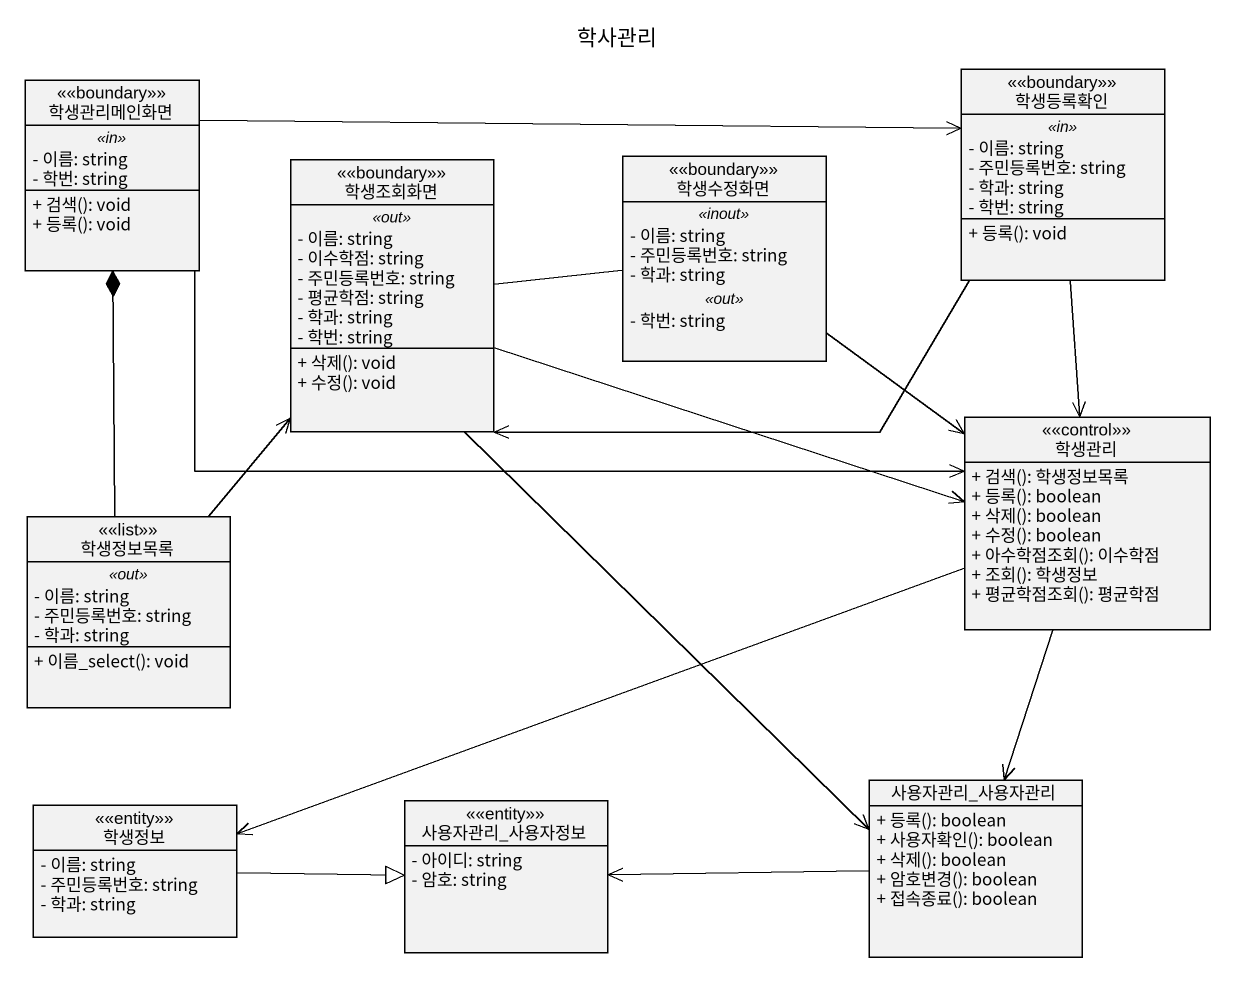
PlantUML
@startuml
title 학사관리
hide circle
hide empty members
skinparam classAttributeIconSize 0
class 학생등록확인 <<boundary>> {
  .. <<in>> ..
  - 이름: string
  - 주민등록번호: string
  - 학과: string
  - 학번: string
  --
  + 등록(): void
}
class 학생관리메인화면 <<boundary>> {
  .. <<in>> ..
  - 이름: string
  - 학번: string
  --
  + 검색(): void
  + 등록(): void
}
class 학생조회화면 <<boundary>> {
  .. <<out>> ..
  - 이름: string
  - 이수학점: string
  - 주민등록번호: string
  - 평균학점: string
  - 학과: string
  - 학번: string
  --
  + 삭제(): void
  + 수정(): void
}
class 학생수정화면 <<boundary>> {
  .. <<inout>> ..
  - 이름: string
  - 주민등록번호: string
  - 학과: string
  .. <<out>> ..
  - 학번: string
}
class 학생관리 <<control>> {
  + 검색(): 학생정보목록
  + 등록(): boolean
  + 삭제(): boolean
  + 수정(): boolean
  + 아수학점조회(): 이수학점
  + 조회(): 학생정보
  + 평균학점조회(): 평균학점
}
class 학생정보목록 <<list>> {
  .. <<out>> ..
  - 이름: string
  - 주민등록번호: string
  - 학과: string
  --
  + 이름_select(): void
}
class 사용자관리_사용자관리 {
  + 등록(): boolean
  + 사용자확인(): boolean
  + 삭제(): boolean
  + 암호변경(): boolean
  + 접속종료(): boolean
}
class 학생정보 <<entity>> {
  - 이름: string
  - 주민등록번호: string
  - 학과: string
}
class 사용자관리_사용자정보 <<entity>> {
  - 아이디: string
  - 암호: string
}
학생등록확인 -left-> 학생조회화면
학생등록확인 --> 학생관리
학생관리메인화면 -right-> 학생등록확인
학생관리메인화면 -right-> 학생관리
학생조회화면 -right- 학생수정화면
학생조회화면 -right-> 학생관리
학생조회화면 --> 사용자관리_사용자관리
학생수정화면 --> 학생관리
학생관리 --> 사용자관리_사용자관리
학생관리 -left-> 학생정보
학생정보목록 -up-* 학생관리메인화면
학생정보목록 -up-> 학생조회화면
사용자관리_사용자관리 -left-> 사용자관리_사용자정보
학생정보 -right-|> 사용자관리_사용자정보
@enduml
